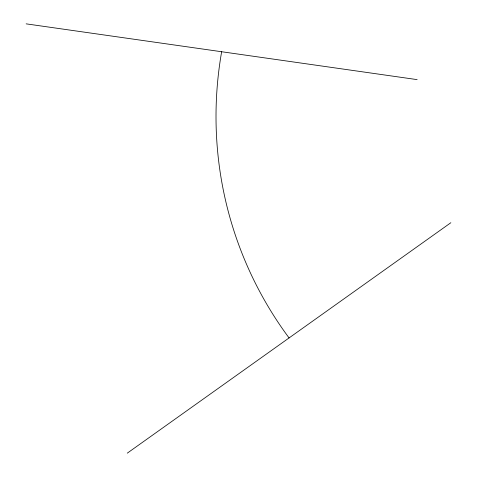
<?xml version="1.0" encoding="UTF-8"?>
<svg xmlns="http://www.w3.org/2000/svg" width="477" height="477" viewBox="0 0 477 477"><rect width="100%" height="100%" fill="white"/><g stroke="black" fill="none" stroke-linecap="round" stroke-linejoin="round"><path stroke-width="0.72" d="M127.287 453.15L450.848 222.723M26.152 23.85L417.136 79.623M289.068 337.937A398.283 383.985 -20.1 0 1 221.644 51.737"/></g></svg>
